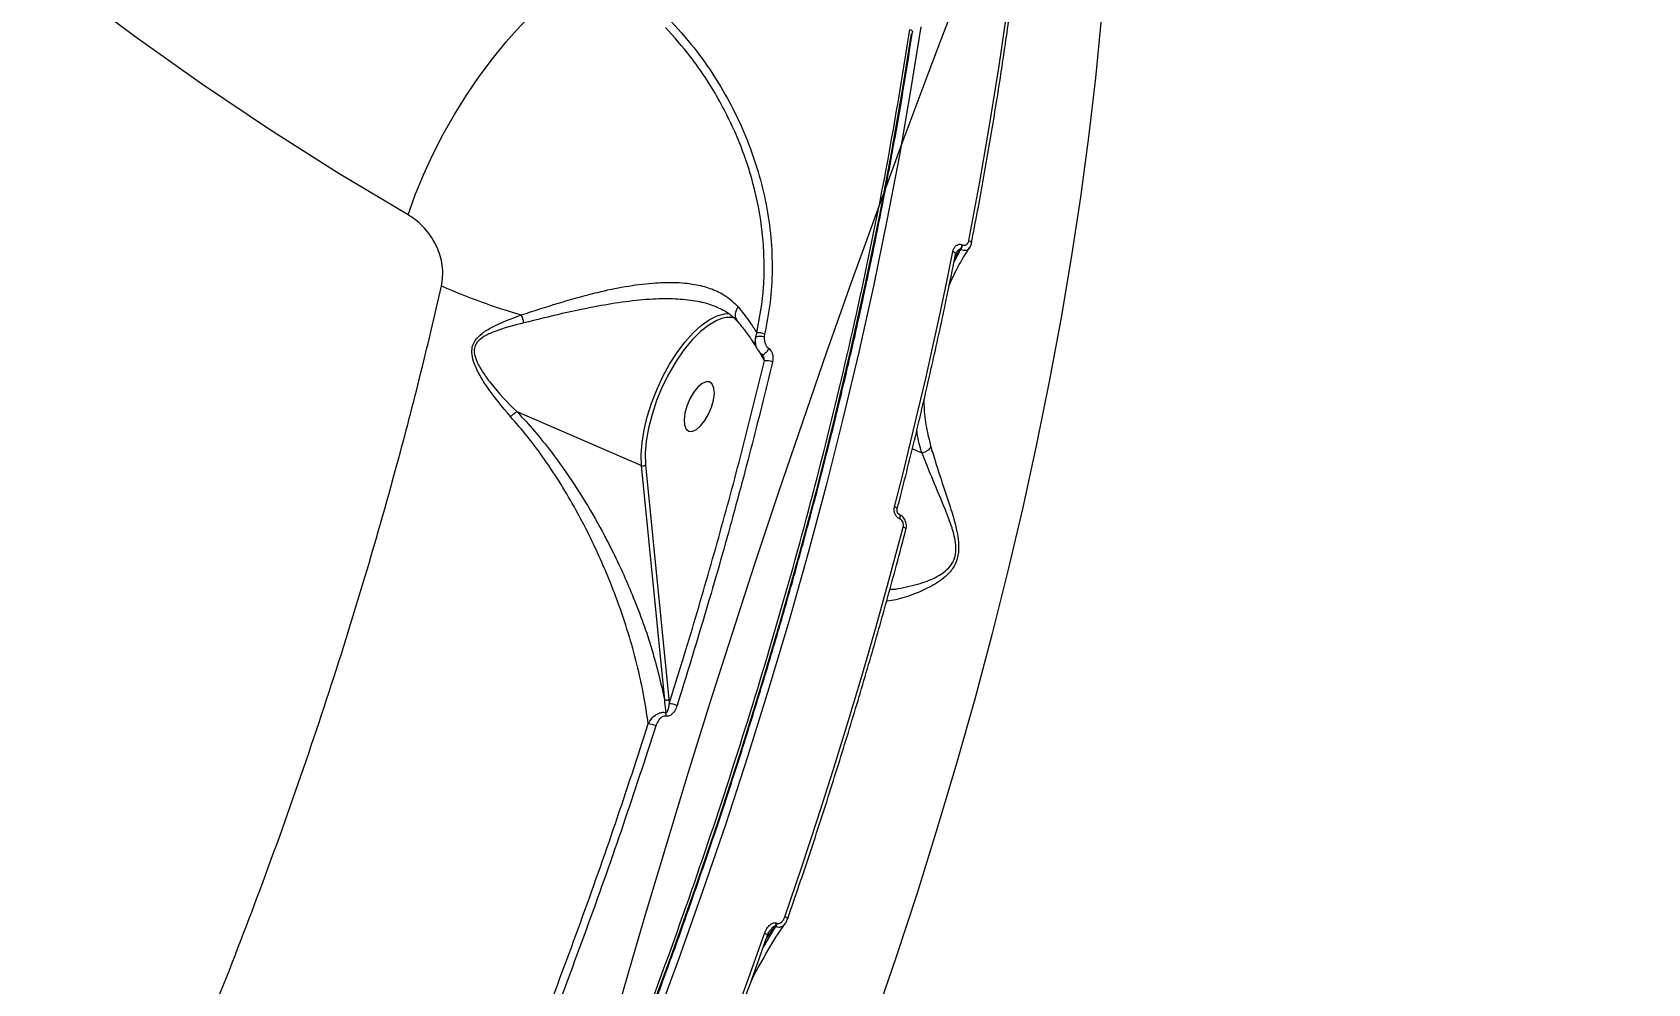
# Model space of a CAD drawing. Header units: millimetres. Extents: x -6104 to 7803, y -6013 to 4803.
# Drawn here: x 959.1 to 1229.8, y -1848 to -1688.5 of the extents above; entities that cross this region are included whole.
import ezdxf

# ---------------------------------------------------------------- set-up
doc = ezdxf.new("R2010")
doc.units = ezdxf.units.MM
for name, color, linetype in [('DIKOM_ОБЪЕКТ', 7, 'Continuous'), ('DIKOM_РАЗМЕР_ЗОНА', 7, 'Continuous'), ('DIKOM_РАЗМЕР_ОБЪЕКТА', 7, 'Continuous')]:
    doc.layers.add(name, color=color, linetype=linetype)
doc.styles.add('style1', font='arial.ttf', dxfattribs={"width": 0.8})
doc.dimstyles.new('1-50', dxfattribs={"dimtxt": 300, "dimasz": 200, "dimexe": 100, "dimexo": 0, "dimgap": 100, "dimtad": 1, "dimtxsty": 'style1', "dimcen": 200, "dimclrd": 7, "dimclre": 7, "dimclrt": 7, "dimadec": 1, "dimazin": 2, "dimtfac": 1, "dimtmove": 0, "dimatfit": 2, "dimfxl": 0, "dimlwd": 25, "dimlwe": 18, "dimarcsym": 0})

# ---------------------------------------------------------------- blocks, each defined once
blk = doc.blocks.new('*D10')
at = {"layer": 'Defpoints', "color": 0, "transparency": 16777216}
for p in [(-4094.65, -224.49), (3111.63, -1726.03), (3111.63, -4948.58)]:
    blk.add_point(p, dxfattribs=at)
at = {"layer": 'DIKOM_РАЗМЕР_ОБЪЕКТА', "color": 7, "lineweight": 18, "transparency": 16777216}
for p, q in [((-4094.65, -224.49), (-4094.65, -5048.58)), ((3111.63, -1726.03), (3111.63, -5048.58))]:
    blk.add_line(p, q, dxfattribs=at)
at = {"layer": 'DIKOM_РАЗМЕР_ОБЪЕКТА', "color": 7, "lineweight": 25, "transparency": 16777216}
blk.add_line((-3894.65, -4948.58), (2911.63, -4948.58), dxfattribs=at)
at = {"layer": 'DIKOM_РАЗМЕР_ОБЪЕКТА', "color": 7, "transparency": 16777216}
for points in [[(-3894.65, -4915.24), (-3894.65, -4981.91), (-4094.65, -4948.58)], [(2911.63, -4915.24), (2911.63, -4981.91), (3111.63, -4948.58)]]:
    blk.add_solid(points, dxfattribs=at)
at = {"layer": 'DIKOM_РАЗМЕР_ОБЪЕКТА', "color": 7, "transparency": 16777216, "insert": (-134.24, -4695.4), "char_height": 300, "attachment_point": 5, "style": 'style1'}
blk.add_mtext('7200', dxfattribs=at)
blk = doc.blocks.new('*D12')
at = {"layer": 'Defpoints', "color": 0, "transparency": 16777216}
for p in [(-6103.62, -69.94), (4675.35, -1132.87), (4675.35, -5913.06)]:
    blk.add_point(p, dxfattribs=at)
at = {"layer": 'DIKOM_РАЗМЕР_ЗОНА', "color": 7, "lineweight": 18, "transparency": 16777216}
for p, q in [((-6103.62, -69.94), (-6103.62, -6013.06)), ((4675.35, -1132.87), (4675.35, -6013.06))]:
    blk.add_line(p, q, dxfattribs=at)
at = {"layer": 'DIKOM_РАЗМЕР_ЗОНА', "color": 7, "lineweight": 25, "transparency": 16777216}
blk.add_line((-5903.62, -5913.06), (4475.35, -5913.06), dxfattribs=at)
at = {"layer": 'DIKOM_РАЗМЕР_ЗОНА', "color": 7, "transparency": 16777216}
for points in [[(-5903.62, -5879.73), (-5903.62, -5946.4), (-6103.62, -5913.06)], [(4475.35, -5879.73), (4475.35, -5946.4), (4675.35, -5913.06)]]:
    blk.add_solid(points, dxfattribs=at)
at = {"layer": 'DIKOM_РАЗМЕР_ЗОНА', "color": 7, "transparency": 16777216, "insert": (271.51, -5659.89), "char_height": 300, "attachment_point": 5, "style": 'style1'}
blk.add_mtext('10800', dxfattribs=at)

msp = doc.modelspace()

# ---------------------------------------------------------------- linework, layer by layer
at = {"layer": 'DIKOM_ОБЪЕКТ', "color": 7, "linetype": 'Continuous', "lineweight": 15}
for p, q in [((1114.919, -1724.148), (1115.004, -1724.185)), ((1113.538, -1726.997), (1114.64, -1725.018)), ((1114.554, -1724.981), (1113.715, -1726.124)), ((1114.64, -1725.018), (1114.554, -1724.981)), ((1080.304, -1739.637), (1080.49, -1738.944)), ((1081.794, -1739.128), (1081.725, -1739.614)), ((1080.382, -1741.317), (1080.418, -1741.376)), ((1080.436, -1741.362), (1080.537, -1741.522)), ((1081.159, -1742.519), (1080.942, -1742.117)), ((1081.761, -1743.631), (1081.159, -1742.519)), ((1040.249, -1752.117), (1061.156, -1761.171)), ((1108.169, -1759.107), (1106.525, -1758.395)), ((1065.038, -1800.455), (1061.156, -1761.171)), ((1061.849, -1761.043), (1065.73, -1800.327)), ((1104.32, -1769.344), (1104.293, -1769.333)), ((1104.434, -1770.118), (1104.407, -1770.106)), ((1065.73, -1800.327), (1065.807, -1801.111)), ((1083.81, -1837.882), (1083.91, -1837.926)), ((1081.504, -1842.072), (1083.615, -1838.494)), ((1083.515, -1838.45), (1082.121, -1840.33)), ((1083.615, -1838.494), (1083.515, -1838.45))]:
    msp.add_line(p, q, dxfattribs=at)
at = {"layer": 'DIKOM_ОБЪЕКТ', "color": 7, "linetype": 'Continuous', "lineweight": 15, "flags": 128}
for points in [[(1022.055, -1719.167), (1010.336, -1712.146), (998.791, -1704.818), (987.428, -1697.185), (976.253, -1689.253), (965.271, -1681.025), (954.488, -1672.507), (943.911, -1663.703), (933.545, -1654.618), (923.396, -1645.257), (913.469, -1635.624), (903.771, -1625.726), (894.306, -1615.567), (885.079, -1605.154), (876.096, -1594.491)], [(1116.002, -1723.463), (1117.857, -1713.605), (1119.555, -1703.828), (1121.095, -1694.138), (1122.477, -1684.542), (1123.699, -1675.047), (1124.76, -1665.659), (1125.661, -1656.386), (1126.399, -1647.232)], [(1022.055, -1719.167), (1023.245, -1715.808), (1024.628, -1712.412), (1026.19, -1709.008), (1027.919, -1705.629), (1029.798, -1702.305), (1031.81, -1699.066), (1033.936, -1695.942), (1036.157, -1692.961), (1038.453, -1690.151), (1040.803, -1687.537), (1043.186, -1685.143), (1045.579, -1682.991), (1047.962, -1681.101), (1050.312, -1679.489), (1052.607, -1678.17)], [(1138.178, -1686.337), (1137.221, -1696.146), (1136.067, -1706.095), (1134.715, -1716.173), (1133.168, -1726.372), (1131.426, -1736.682), (1129.492, -1747.093), (1127.367, -1757.596), (1125.052, -1768.181), (1122.552, -1778.838), (1119.866, -1789.557), (1116.999, -1800.328), (1113.952, -1811.142), (1110.729, -1821.988), (1107.333, -1832.855), (1103.766, -1843.735), (1100.033, -1854.616)], [(1107.96, -1687.605), (1106.261, -1698.322), (1104.37, -1709.145), (1102.287, -1720.066), (1100.014, -1731.075), (1097.554, -1742.164), (1094.909, -1753.323), (1092.08, -1764.543), (1089.07, -1775.814), (1085.882, -1787.127), (1082.518, -1798.471), (1078.982, -1809.839), (1075.275, -1821.219), (1071.402, -1832.603), (1067.366, -1843.98), (1063.169, -1855.342)], [(1101.533, -1716.868), (1103.004, -1709.064), (1104.891, -1698.266), (1106.405, -1688.768)], [(1106.134, -1688.06), (1106.284, -1688.136), (1106.408, -1688.221), (1106.5, -1688.313), (1106.557, -1688.408), (1106.576, -1688.501), (1106.572, -1688.543)], [(1019.813, -1950.439), (1023.108, -1943.888), (1028.435, -1933.019), (1033.633, -1922.06), (1038.7, -1911.019), (1043.629, -1899.905), (1048.418, -1888.728), (1053.063, -1877.498), (1057.558, -1866.223), (1061.901, -1854.913), (1066.088, -1843.578), (1070.115, -1832.228), (1073.979, -1820.871), (1077.676, -1809.518), (1081.204, -1798.178), (1084.56, -1786.86), (1087.741, -1775.574), (1090.743, -1764.33), (1093.565, -1753.137), (1096.204, -1742.005), (1098.659, -1730.942), (1100.926, -1719.959), (1101.533, -1716.868)], [(1116.447, -1723.911), (1116.448, -1723.855), (1116.42, -1723.775), (1116.359, -1723.693), (1116.267, -1723.612), (1116.146, -1723.534), (1116.002, -1723.463)], [(1103.554, -1768.083), (1104.928, -1762.68), (1106.26, -1757.29), (1107.549, -1751.914), (1108.796, -1746.554), (1109.999, -1741.21), (1111.16, -1735.883), (1112.277, -1730.574), (1113.35, -1725.285)], [(1113.795, -1725.73), (1113.798, -1725.693), (1113.777, -1725.611), (1113.718, -1725.526), (1113.625, -1725.441), (1113.501, -1725.36), (1113.35, -1725.285)], [(1061.156, -1761.171), (1061.096, -1759.347), (1061.238, -1757.345), (1061.579, -1755.207), (1062.111, -1752.98), (1062.824, -1750.714), (1063.701, -1748.455), (1064.723, -1746.255), (1065.869, -1744.159), (1067.113, -1742.215), (1068.429, -1740.464), (1069.787, -1738.943), (1071.16, -1737.687), (1072.516, -1736.722), (1073.826, -1736.069), (1075.062, -1735.742), (1075.866, -1735.711)], [(1074.469, -1736.585), (1073.787, -1736.848), (1072.429, -1737.616), (1071.032, -1738.714), (1069.63, -1740.116), (1068.257, -1741.788), (1066.945, -1743.69), (1065.727, -1745.775), (1064.633, -1747.994), (1063.688, -1750.292), (1062.915, -1752.614), (1062.333, -1754.905), (1061.956, -1757.108), (1061.794, -1759.171), (1061.849, -1761.043)], [(1081.431, -1742.579), (1081.408, -1742.569), (1081.394, -1742.56)], [(1082.476, -1741.546), (1082.355, -1741.79), (1082.201, -1742.029), (1082.027, -1742.244), (1081.847, -1742.417), (1081.674, -1742.534), (1081.524, -1742.586), (1081.431, -1742.579)], [(1072.571, -1747.147), (1071.981, -1747.12), (1071.297, -1747.43), (1070.575, -1748.054), (1069.872, -1748.94), (1069.247, -1750.016), (1068.749, -1751.196), (1068.419, -1752.384), (1068.284, -1753.483), (1068.354, -1754.405), (1068.624, -1755.074), (1069.073, -1755.437), (1069.663, -1755.465), (1070.347, -1755.154), (1071.069, -1754.531), (1071.772, -1753.645), (1072.397, -1752.568), (1072.895, -1751.388), (1073.225, -1750.201), (1073.361, -1749.102), (1073.29, -1748.18), (1073.02, -1747.51), (1072.571, -1747.147)], [(1104.01, -1768.481), (1104.013, -1768.446), (1103.988, -1768.379), (1103.926, -1768.307), (1103.831, -1768.232), (1103.705, -1768.156), (1103.554, -1768.083)], [(1104.29, -1769.331), (1104.3, -1769.336), (1104.382, -1769.408), (1104.437, -1769.529), (1104.46, -1769.692), (1104.45, -1769.889), (1104.407, -1770.106)], [(1104.321, -1769.344), (1104.327, -1769.347), (1104.41, -1769.419), (1104.464, -1769.541), (1104.487, -1769.704), (1104.477, -1769.9), (1104.434, -1770.118)], [(1085.183, -1836.824), (1087.971, -1828.63), (1090.674, -1820.438), (1093.289, -1812.25), (1095.816, -1804.07), (1098.253, -1795.902), (1100.599, -1787.749), (1102.854, -1779.615), (1105.016, -1771.504)], [(1105.473, -1771.899), (1105.473, -1771.85), (1105.441, -1771.785), (1105.377, -1771.716), (1105.283, -1771.645), (1105.161, -1771.573), (1105.016, -1771.504)], [(1058.453, -1899.58), (1061.599, -1892.149), (1064.681, -1884.696), (1067.698, -1877.222), (1070.649, -1869.731), (1073.533, -1862.225), (1076.348, -1854.707), (1079.094, -1847.181), (1081.769, -1839.648)]]:
    msp.add_lwpolyline(points, dxfattribs=at)
at = {"layer": 'DIKOM_ОБЪЕКТ', "color": 7, "linetype": 'Continuous', "lineweight": 15}
for centre, radius, start, end in [((2974.096, -2400.773), 1993.829, 153.93339, 176.745303), ((1112.794, -1723.714), 2.169, 324.24843, 348.4386), ((1112.878, -1723.75), 2.17, 324.24998, 348.42328), ((1068.975, -1637.966), 101.856, 246.06602, 254.0826), ((1033.447, -1738.901), 8.159, 11.6828, 21.45299), ((1075.812, -1740.345), 3.992, 74.29177, 109.64742), ((1082.04, -1740.399), 1.895, 156.30602, 208.97583), ((1081.06, -1742.424), 2.888, 76.68312, 105.17225), ((1080.831, -1741.249), 2.33, 65.57704, 98.40484), ((1082.157, -1745.826), 2.23, 64.60928, 100.23518), ((1061.405, -1760.58), 0.642, 247.17941, 313.77883), ((1065.286, -1799.864), 0.642, 247.2011, 313.77621), ((1063.739, -1802.88), 1.564, 348.33836, 10.50258), ((1065.679, -1804.523), 3.414, 65.07253, 87.85248), ((1061.989, -1808.294), 3.802, 65.59287, 85.38918), ((1081.766, -1837.18), 2.162, 324.01065, 341.04654), ((1081.863, -1837.222), 2.165, 324.02494, 341.03225), ((1084.988, -1837.651), 0.85, 37.25211, 76.753), ((1081.582, -1840.475), 0.848, 37.73827, 77.24807)]:
    msp.add_arc(centre, radius, start, end, dxfattribs=at)
for points, knots in [([(1116.447, -1723.911), (1116.797, -1722.099), (1117.811, -1716.841), (1119.359, -1708.203), (1121.034, -1698.033), (1122.534, -1687.964), (1123.86, -1678.003), (1125.011, -1668.156), (1125.968, -1658.602), (1126.536, -1651.826), (1126.796, -1648.281), (1126.835, -1647.742)], [0, 0, 0, 0, 0.0688426, 0.1996567, 0.3304778, 0.4613024, 0.5921318, 0.7229656, 0.8538041, 0.9777655, 1, 1, 1, 1]), ([(741.67, -2216.729), (744.458, -2216.742), (750.977, -2216.774), (761.711, -2215.347), (773.75, -2212.673), (786.017, -2208.737), (798.447, -2203.635), (810.995, -2197.417), (823.864, -2189.988), (837.023, -2181.319), (850.432, -2171.412), (863.796, -2160.484), (877.07, -2148.598), (890.212, -2135.833), (903.436, -2121.983), (916.699, -2107.049), (929.955, -2091.057), (942.76, -2074.557), (955.083, -2057.655), (966.91, -2040.462), (978.58, -2022.495), (990.05, -2003.781), (1001.278, -1984.366), (1012.166, -1964.403), (1022.673, -1943.944), (1032.764, -1923.051), (1042.468, -1901.651), (1051.733, -1879.798), (1060.515, -1857.559), (1068.62, -1835.423), (1076.037, -1813.464), (1082.77, -1791.75), (1088.927, -1769.928), (1094.465, -1748.067), (1099.334, -1726.256), (1103.236, -1706.219), (1105.245, -1693.628), (1106.134, -1688.06)], [0, 0, 0, 0, 0.0220395, 0.0515326, 0.0810498, 0.1105428, 0.1392035, 0.1678862, 0.1965469, 0.22604, 0.2555572, 0.2850503, 0.3137109, 0.3423937, 0.3710543, 0.4005474, 0.4300646, 0.4595576, 0.4871864, 0.5148348, 0.5424636, 0.5708352, 0.5992284, 0.6276001, 0.6562609, 0.6849436, 0.7136043, 0.7430975, 0.7726148, 0.802108, 0.8307686, 0.8594515, 0.8881122, 0.9176054, 0.9471225, 0.9766158, 1, 1, 1, 1]), ([(741.938, -2216.905), (743.132, -2216.923), (746.112, -2216.969), (750.989, -2216.704), (756.551, -2216.153), (762.211, -2215.294), (767.965, -2214.142), (773.818, -2212.692), (779.77, -2210.943), (785.818, -2208.896), (791.94, -2206.56), (798.113, -2203.941), (804.318, -2201.047), (810.551, -2197.88), (816.817, -2194.44), (823.115, -2190.728), (829.449, -2186.741), (835.82, -2182.479), (842.231, -2177.942), (848.681, -2173.127), (855.175, -2168.033), (861.711, -2162.658), (868.275, -2157.018), (874.836, -2151.135), (881.373, -2145.029), (887.877, -2138.708), (894.351, -2132.172), (900.798, -2125.416), (907.221, -2118.44), (913.621, -2111.242), (919.999, -2103.819), (926.359, -2096.171), (932.701, -2088.293), (939.028, -2080.184), (945.328, -2071.857), (951.572, -2063.349), (957.739, -2054.69), (963.819, -2045.894), (969.817, -2036.953), (975.736, -2027.866), (981.575, -2018.634), (987.335, -2009.257), (993.014, -1999.734), (998.613, -1990.067), (1004.133, -1980.254), (1009.572, -1970.296), (1014.925, -1960.202), (1020.178, -1949.999), (1025.315, -1939.721), (1030.323, -1929.386), (1035.203, -1919), (1039.953, -1908.562), (1044.576, -1898.072), (1049.071, -1887.529), (1053.437, -1876.934), (1057.676, -1866.287), (1061.785, -1855.589), (1065.766, -1844.839), (1069.616, -1834.041), (1073.328, -1823.222), (1076.887, -1812.415), (1080.285, -1801.647), (1083.52, -1790.928), (1086.592, -1780.257), (1089.502, -1769.631), (1092.25, -1759.053), (1094.836, -1748.521), (1097.26, -1738.036), (1099.521, -1727.599), (1101.621, -1717.208), (1103.552, -1706.87), (1105.212, -1697.301), (1106.148, -1691.226), (1106.562, -1688.542)], [0, 0, 0, 0, 0.0094077, 0.0234758, 0.0375496, 0.0516398, 0.0657619, 0.0799311, 0.0941627, 0.1084718, 0.1228261, 0.137127, 0.1513571, 0.1655334, 0.1796719, 0.193788, 0.2078977, 0.2220155, 0.2361533, 0.2503268, 0.2645521, 0.278845, 0.2932012, 0.3075358, 0.321785, 0.3359736, 0.3501177, 0.3642335, 0.378337, 0.3924445, 0.4065669, 0.4207201, 0.43492, 0.4491829, 0.4635203, 0.4778591, 0.4920989, 0.5062929, 0.5204523, 0.5345889, 0.5487143, 0.5628397, 0.5769743, 0.5911282, 0.6053129, 0.6195397, 0.6338199, 0.6481185, 0.6623743, 0.6765813, 0.6907508, 0.7048945, 0.7190235, 0.7331493, 0.7472822, 0.7614309, 0.7756067, 0.7898213, 0.8040856, 0.8183883, 0.8326644, 0.8468852, 0.8610656, 0.8752172, 0.889351, 0.9034787, 0.9176113, 0.9317563, 0.9459252, 0.9601293, 0.9743798, 0.9886796, 1, 1, 1, 1]), ([(1080.49, -1738.944), (1080.955, -1736.398), (1081.658, -1732.541), (1081.759, -1727.177), (1081.475, -1721.78), (1080.56, -1716.359), (1079.063, -1711.046), (1077.178, -1705.817), (1074.745, -1700.772), (1071.832, -1696.036), (1068.952, -1691.95), (1066.599, -1689.314), (1065.165, -1687.708)], [0, 0, 0, 0, 0.1446503, 0.2191379, 0.2936257, 0.4383805, 0.5128978, 0.5874137, 0.733125, 0.8081315, 0.8831399, 1, 1, 1, 1]), ([(1066.196, -1686.789), (1067.657, -1688.429), (1070.348, -1691.451), (1073.751, -1696.415), (1076.57, -1701.358), (1078.931, -1706.544), (1080.785, -1711.906), (1082.12, -1717.377), (1082.919, -1722.905), (1083.131, -1728.42), (1082.821, -1733.873), (1082.136, -1737.378), (1081.794, -1739.128)], [0, 0, 0, 0, 0.1166806, 0.2150855, 0.3137977, 0.4122002, 0.5100599, 0.6082271, 0.7060843, 0.8039527, 0.9021327, 1, 1, 1, 1]), ([(1027.654, -1731.064), (1027.776, -1730.053), (1028.026, -1727.999), (1027.108, -1724.763), (1025.389, -1721.883), (1023.536, -1720.091), (1022.353, -1719.353), (1022.055, -1719.167)], [0, 0, 0, 0, 0.2187114, 0.4447829, 0.6794117, 0.9191996, 1, 1, 1, 1]), ([(1113.35, -1725.285), (1113.356, -1725.254), (1113.405, -1725.029), (1113.551, -1724.667), (1113.849, -1724.305), (1114.187, -1724.105), (1114.551, -1724.034), (1114.796, -1724.11), (1114.919, -1724.148)], [0, 0, 0, 0, 0.0392332, 0.2872418, 0.4952071, 0.671012, 0.8352877, 1, 1, 1, 1]), ([(1115.004, -1724.185), (1115.084, -1724.21), (1115.243, -1724.26), (1115.478, -1724.215), (1115.691, -1724.086), (1115.877, -1723.857), (1115.968, -1723.628), (1115.998, -1723.485), (1116.002, -1723.463)], [0, 0, 0, 0, 0.1672818, 0.33444, 0.509084, 0.7130411, 0.9577335, 1, 1, 1, 1]), ([(1116.132, -1724.677), (1116.154, -1724.65), (1116.317, -1724.451), (1116.427, -1724.176), (1116.438, -1723.928), (1116.438, -1723.909)], [0, 0, 0, 0, 0.1238332, 0.9329781, 1, 1, 1, 1]), ([(1104.01, -1768.481), (1104.486, -1766.619), (1105.867, -1761.219), (1108.028, -1752.318), (1110.435, -1741.806), (1112.34, -1732.948), (1113.416, -1727.609), (1113.795, -1725.73)], [0, 0, 0, 0, 0.1293242, 0.3750563, 0.6207971, 0.8665444, 1, 1, 1, 1]), ([(1112.752, -1730.865), (1113.077, -1730.164), (1113.935, -1728.31), (1115.086, -1726.246), (1115.983, -1724.918), (1116.142, -1724.683)], [0, 0, 0, 0, 0.3339971, 0.8822834, 1, 1, 1, 1]), ([(1113.807, -1725.739), (1113.818, -1725.674), (1113.842, -1725.52), (1113.899, -1725.442), (1113.932, -1725.397)], [0, 0, 0, 0, 0.4195464, 1, 1, 1, 1]), ([(1114.554, -1724.981), (1114.532, -1724.974), (1114.487, -1724.961), (1114.381, -1724.978), (1114.236, -1725.058), (1114.073, -1725.206), (1113.979, -1725.334), (1113.933, -1725.397)], [0, 0, 0, 0, 0.0945305, 0.1877299, 0.4167366, 0.7140248, 1, 1, 1, 1]), ([(1116.136, -1724.679), (1116.06, -1724.779), (1115.908, -1724.981), (1115.544, -1725.13), (1115.114, -1725.165), (1114.799, -1725.067), (1114.64, -1725.018)], [0, 0, 0, 0, 0.2488871, 0.4983676, 0.7465113, 1, 1, 1, 1]), ([(709.36, -2160.417), (712.684, -2160.334), (719.337, -2160.167), (729.751, -2158.528), (740.547, -2155.854), (751.739, -2152.007), (763.287, -2146.999), (774.94, -2140.932), (786.653, -2133.855), (798.384, -2125.834), (810.324, -2116.739), (822.439, -2106.554), (834.689, -2095.29), (846.809, -2083.192), (858.759, -2070.32), (870.506, -2056.75), (882.236, -2042.264), (893.907, -2026.875), (905.477, -2010.614), (916.696, -1993.83), (927.535, -1976.591), (937.97, -1958.973), (948.165, -1940.701), (958.073, -1921.811), (967.651, -1902.353), (976.697, -1882.739), (985.191, -1863.038), (993.125, -1843.318), (1000.62, -1823.278), (1007.63, -1802.973), (1014.122, -1782.468), (1019.531, -1763.633), (1024.04, -1746.485), (1026.448, -1736.207), (1027.654, -1731.064)], [0, 0, 0, 0, 0.0311784, 0.0623809, 0.0935594, 0.1256442, 0.1577552, 0.18984, 0.2210202, 0.2522245, 0.2834047, 0.3154898, 0.347601, 0.3796861, 0.4108891, 0.4421159, 0.4733189, 0.5054257, 0.5375585, 0.5696654, 0.6009196, 0.6321979, 0.6634522, 0.6956101, 0.727794, 0.7599519, 0.7912842, 0.8226405, 0.8539729, 0.8862089, 0.9184711, 0.9507073, 0.9753304, 1, 1, 1, 1]), ([(1041.041, -1735.916), (1043.08, -1735.249), (1046.173, -1734.237), (1050.491, -1732.982), (1054.227, -1732.007), (1058.445, -1731.108), (1062.754, -1730.53), (1066.672, -1730.405), (1069.905, -1730.7), (1072.695, -1731.412), (1075.286, -1732.553), (1076.603, -1733.845), (1077.349, -1734.577)], [0, 0, 0, 0, 0.1589016, 0.2409083, 0.3228927, 0.4352746, 0.550562, 0.6428551, 0.7376536, 0.8155002, 0.8955085, 1, 1, 1, 1]), ([(1074.082, -1734.783), (1073.789, -1734.642), (1072.739, -1734.134), (1070.445, -1733.607), (1067.237, -1733.214), (1063.359, -1733.213), (1059.029, -1733.594), (1053.74, -1734.429), (1047.769, -1735.701), (1043.567, -1736.728), (1041.437, -1737.248)], [0, 0, 0, 0, 0.0353395, 0.1265348, 0.2338095, 0.3439794, 0.4769911, 0.6132943, 0.8039103, 1, 1, 1, 1]), ([(1074.113, -1734.77), (1074.397, -1734.89), (1075.17, -1735.214), (1076.196, -1735.924), (1076.823, -1736.586), (1077.139, -1736.92)], [0, 0, 0, 0, 0.22367089, 0.60859127, 1, 1, 1, 1]), ([(1077.349, -1734.577), (1077.324, -1734.612), (1077.187, -1734.809), (1076.957, -1735.253), (1076.812, -1735.897), (1076.876, -1736.501), (1077.092, -1736.771), (1077.183, -1736.885)], [0, 0, 0, 0, 0.04379052, 0.24527284, 0.52139621, 0.79746408, 1, 1, 1, 1]), ([(1077.349, -1734.577), (1078.066, -1735.485), (1079.255, -1736.992), (1080.139, -1738.389), (1080.49, -1738.944)], [0, 0, 0, 0, 0.6025884, 1, 1, 1, 1]), ([(1039.205, -1752.97), (1037.792, -1751.303), (1035.881, -1749.049), (1033.921, -1745.864), (1033.029, -1743.986), (1032.661, -1742.343), (1032.79, -1741.104), (1033.351, -1739.974), (1034.487, -1738.909), (1037.015, -1737.406), (1039.352, -1736.541), (1041.041, -1735.916)], [0, 0, 0, 0, 0.2657874, 0.3593763, 0.4543091, 0.5177528, 0.5632856, 0.6085753, 0.6803154, 0.7688743, 1, 1, 1, 1]), ([(1041.437, -1737.248), (1039.738, -1737.685), (1037.405, -1738.283), (1034.846, -1739.434), (1033.704, -1740.283), (1033.151, -1741.26), (1033.074, -1742.372), (1033.541, -1743.852), (1034.534, -1745.55), (1036.7, -1748.477), (1038.68, -1750.626), (1040.237, -1752.113), (1040.239, -1752.115)], [0, 0, 0, 0, 0.2369975, 0.3252971, 0.3938437, 0.4351624, 0.4764849, 0.5364925, 0.6300027, 0.7257606, 0.999685, 1, 1, 1, 1]), ([(1077.136, -1736.888), (1077.565, -1737.41), (1078.522, -1738.578), (1079.599, -1740.069), (1080.153, -1740.98), (1080.366, -1741.33)], [0, 0, 0, 0, 0.3327483, 0.7436811, 1, 1, 1, 1]), ([(1080.68, -1741.765), (1080.637, -1741.706), (1080.423, -1741.411), (1080.233, -1740.665), (1080.28, -1739.997), (1080.304, -1739.637)], [0, 0, 0, 0, 0.1036031, 0.5174996, 1, 1, 1, 1]), ([(1081.725, -1739.614), (1081.728, -1739.864), (1081.732, -1740.318), (1081.935, -1740.919), (1082.194, -1741.326), (1082.395, -1741.483), (1082.476, -1741.546)], [0, 0, 0, 0, 0.3467047, 0.6312451, 0.8513208, 1, 1, 1, 1]), ([(1080.663, -1741.781), (1080.811, -1742.009), (1081.013, -1742.32), (1081.327, -1742.489), (1081.411, -1742.534)], [0, 0, 0, 0, 0.732703, 1, 1, 1, 1]), ([(1081.397, -1742.561), (1081.395, -1742.561), (1081.391, -1742.56), (1081.403, -1742.566), (1081.434, -1742.593), (1081.475, -1742.642), (1081.501, -1742.686), (1081.515, -1742.711)], [0, 0, 0, 0, 0.1257308, 0.3597845, 0.546348, 0.7505807, 1, 1, 1, 1]), ([(1081.761, -1743.631), (1081.745, -1743.502), (1081.717, -1743.263), (1081.635, -1742.951), (1081.542, -1742.772), (1081.512, -1742.712)], [0, 0, 0, 0, 0.4434991, 0.815458, 1, 1, 1, 1]), ([(1082.476, -1741.546), (1082.513, -1741.573), (1082.657, -1741.676), (1082.889, -1741.953), (1083.115, -1742.454), (1083.225, -1743.113), (1083.151, -1743.571), (1083.113, -1743.811)], [0, 0, 0, 0, 0.0579476, 0.2245011, 0.430056, 0.7004875, 1, 1, 1, 1]), ([(1065.807, -1801.111), (1067.296, -1796.302), (1070.273, -1786.685), (1074.387, -1772.286), (1078.261, -1757.916), (1080.594, -1748.393), (1081.761, -1743.631)], [0, 0, 0, 0, 0.2493154, 0.4986287, 0.7493137, 1, 1, 1, 1]), ([(1083.113, -1743.811), (1082.966, -1744.422), (1082.231, -1747.478), (1080.262, -1755.447), (1077.034, -1767.768), (1072.514, -1783.914), (1069.049, -1795.159), (1067.118, -1801.427)], [0, 0, 0, 0, 0.0321582, 0.1607927, 0.418284, 0.6757749, 1, 1, 1, 1]), ([(1108.494, -1750.177), (1108.494, -1750.532), (1108.492, -1752.092), (1108.83, -1754.738), (1109.384, -1756.966), (1109.652, -1758.043)], [0, 0, 0, 0, 0.131899, 0.5804137, 1, 1, 1, 1]), ([(1039.205, -1752.97), (1039.236, -1752.941), (1039.434, -1752.764), (1039.823, -1752.429), (1040.092, -1752.226), (1040.239, -1752.115)], [0, 0, 0, 0, 0.0794619, 0.4972095, 1, 1, 1, 1]), ([(1062.295, -1804.504), (1062.053, -1802.86), (1061.569, -1799.571), (1060.426, -1794.467), (1058.978, -1789.256), (1056.952, -1783.237), (1054.641, -1777.547), (1052.115, -1772.24), (1049.882, -1768.033), (1047.385, -1763.813), (1044.748, -1759.868), (1042.04, -1756.227), (1040.153, -1754.059), (1039.205, -1752.97)], [0, 0, 0, 0, 0.1007612, 0.2015261, 0.3037926, 0.4060546, 0.5490233, 0.6279418, 0.7068474, 0.7872944, 0.8677078, 0.9335556, 1, 1, 1, 1]), ([(1040.239, -1752.115), (1040.239, -1752.115), (1040.241, -1752.114), (1040.244, -1752.115), (1040.247, -1752.116), (1040.249, -1752.117)], [0, 0, 0, 0, 0.240625, 0.5662694, 1, 1, 1, 1]), ([(1040.249, -1752.117), (1041.261, -1753.211), (1043.285, -1755.4), (1046.559, -1759.512), (1050.017, -1764.409), (1053.455, -1770.07), (1056.794, -1776.382), (1060.078, -1783.732), (1063.077, -1792.045), (1064.384, -1797.652), (1065.038, -1800.455)], [0, 0, 0, 0, 0.0717655, 0.1435708, 0.2576767, 0.372185, 0.4865162, 0.6397323, 0.8198584, 1, 1, 1, 1]), ([(1108.172, -1759.108), (1107.843, -1758.016), (1107.456, -1756.73), (1107.326, -1755.387), (1107.306, -1755.184)], [0, 0, 0, 0, 0.8483387, 1, 1, 1, 1]), ([(1109.652, -1758.043), (1110.132, -1759.614), (1111.104, -1762.796), (1112.665, -1767.314), (1113.715, -1770.815), (1114.196, -1773.118), (1114.366, -1774.894), (1114.183, -1776.627), (1113.519, -1778.245), (1112.421, -1779.549), (1111.1, -1780.601), (1109.262, -1781.7), (1106.674, -1782.863), (1104.242, -1783.589), (1102.727, -1783.905), (1102.28, -1783.916), (1102.22, -1783.918)], [0, 0, 0, 0, 0.1333191, 0.2698829, 0.3489223, 0.388948, 0.4301394, 0.4686823, 0.5073089, 0.5591603, 0.6106308, 0.6622169, 0.7690808, 0.913741, 0.98843, 1, 1, 1, 1]), ([(1102.771, -1781.921), (1102.851, -1781.923), (1103.847, -1781.952), (1105.814, -1781.483), (1108.301, -1780.832), (1110.196, -1780.11), (1111.876, -1779.099), (1113.14, -1777.868), (1113.79, -1776.427), (1113.907, -1774.889), (1113.684, -1773.352), (1113.393, -1772.286), (1112.893, -1770.673), (1111.804, -1767.841), (1109.982, -1763.594), (1108.773, -1760.603), (1108.169, -1759.107)], [0, 0, 0, 0, 0.0141259, 0.1762012, 0.2521664, 0.3281724, 0.4035283, 0.4569089, 0.4953887, 0.5337763, 0.5726691, 0.6118173, 0.6182187, 0.7033494, 0.8516398, 1, 1, 1, 1]), ([(1108.169, -1759.107), (1108.169, -1759.108), (1108.17, -1759.108), (1108.171, -1759.108), (1108.172, -1759.108), (1108.172, -1759.108)], [0, 0, 0, 0, 0.41997977, 0.76109637, 1, 1, 1, 1]), ([(1109.652, -1758.043), (1109.624, -1758.09), (1109.535, -1758.245), (1109.276, -1758.533), (1108.807, -1758.875), (1108.384, -1759.03), (1108.172, -1759.108)], [0, 0, 0, 0, 0.1074716, 0.3494755, 0.6747698, 1, 1, 1, 1]), ([(1104.407, -1770.106), (1104.346, -1770.076), (1104.145, -1769.976), (1103.84, -1769.685), (1103.581, -1769.202), (1103.463, -1768.632), (1103.524, -1768.266), (1103.554, -1768.083)], [0, 0, 0, 0, 0.0931522, 0.3038939, 0.530246, 0.7651954, 1, 1, 1, 1]), ([(1104.29, -1769.329), (1104.278, -1769.324), (1104.252, -1769.314), (1104.177, -1769.25), (1104.099, -1769.146), (1104.028, -1768.997), (1103.985, -1768.812), (1103.978, -1768.624), (1104.004, -1768.526), (1104.016, -1768.484)], [0, 0, 0, 0, 0.10894933, 0.23776963, 0.36211626, 0.50165881, 0.66883374, 0.85829106, 1, 1, 1, 1]), ([(1105.459, -1771.893), (1105.478, -1771.835), (1105.578, -1771.534), (1105.548, -1770.91), (1105.282, -1770.167), (1104.834, -1769.61), (1104.465, -1769.437), (1104.312, -1769.365)], [0, 0, 0, 0, 0.0605758, 0.3167782, 0.5932171, 0.8308181, 1, 1, 1, 1]), ([(1105.016, -1771.504), (1105.037, -1771.379), (1105.079, -1771.13), (1104.999, -1770.741), (1104.822, -1770.408), (1104.613, -1770.206), (1104.475, -1770.138), (1104.434, -1770.118)], [0, 0, 0, 0, 0.2336974, 0.467348, 0.6955544, 0.9087216, 1, 1, 1, 1]), ([(1085.665, -1837.137), (1086.312, -1835.25), (1088.191, -1829.778), (1091.189, -1820.721), (1094.604, -1809.973), (1097.865, -1799.241), (1100.969, -1788.533), (1103.491, -1779.42), (1104.949, -1773.886), (1105.473, -1771.899)], [0, 0, 0, 0, 0.08646503, 0.25075174, 0.41504396, 0.57933667, 0.7436327, 0.90792946, 1, 1, 1, 1]), ([(1062.295, -1804.504), (1062.383, -1804.336), (1062.67, -1803.787), (1063.296, -1803.095), (1064.076, -1802.655), (1064.724, -1802.503), (1065.089, -1802.564), (1065.276, -1802.595)], [0, 0, 0, 0, 0.1441012, 0.4679371, 0.6900639, 0.8402833, 1, 1, 1, 1]), ([(1065.276, -1802.595), (1065.26, -1802.442), (1065.183, -1801.728), (1065.102, -1801.015), (1065.038, -1800.455)], [0, 0, 0, 0, 0.2148537, 1, 1, 1, 1]), ([(1067.118, -1801.427), (1067.066, -1801.574), (1066.901, -1802.04), (1066.528, -1802.643), (1066.036, -1803.065), (1065.625, -1803.237), (1065.389, -1803.21), (1065.27, -1803.196)], [0, 0, 0, 0, 0.1605427, 0.5081395, 0.7318444, 0.865349, 1, 1, 1, 1]), ([(1065.276, -1802.595), (1065.297, -1802.593), (1065.34, -1802.589), (1065.417, -1802.529), (1065.528, -1802.37), (1065.666, -1801.999), (1065.759, -1801.554), (1065.795, -1801.219), (1065.807, -1801.111)], [0, 0, 0, 0, 0.0381987, 0.0818317, 0.1920477, 0.4179982, 0.8124186, 1, 1, 1, 1]), ([(1038.259, -1870.765), (1040.446, -1865.291), (1044.82, -1854.342), (1050.978, -1837.79), (1056.858, -1821.167), (1060.482, -1810.059), (1062.295, -1804.504)], [0, 0, 0, 0, 0.2490997, 0.4982003, 0.7490993, 1, 1, 1, 1]), ([(1063.56, -1804.832), (1061.757, -1810.358), (1058.152, -1821.411), (1052.277, -1838.03), (1046.095, -1854.659), (1041.68, -1865.711), (1039.473, -1871.237)], [0, 0, 0, 0, 0.2490995, 0.4981999, 0.7491005, 1, 1, 1, 1]), ([(1065.27, -1803.196), (1065.157, -1803.183), (1064.932, -1803.157), (1064.548, -1803.318), (1064.097, -1803.713), (1063.76, -1804.27), (1063.608, -1804.697), (1063.56, -1804.832)], [0, 0, 0, 0, 0.1388735, 0.2767739, 0.4965861, 0.8418308, 1, 1, 1, 1]), ([(1079.447, -1847.806), (1079.47, -1847.759), (1080.23, -1846.154), (1081.998, -1843.08), (1083.908, -1839.835), (1085.08, -1838.165), (1085.235, -1837.944)], [0, 0, 0, 0, 0.01391439, 0.47544947, 0.93052448, 1, 1, 1, 1]), ([(1081.769, -1839.648), (1081.891, -1839.356), (1082.127, -1838.794), (1082.629, -1838.19), (1083.104, -1837.887), (1083.49, -1837.792), (1083.703, -1837.852), (1083.81, -1837.882)], [0, 0, 0, 0, 0.3047382, 0.5876421, 0.7664793, 0.8828741, 1, 1, 1, 1]), ([(1085.244, -1837.951), (1085.119, -1838.112), (1084.892, -1838.405), (1084.437, -1838.583), (1084.013, -1838.617), (1083.75, -1838.536), (1083.615, -1838.494)], [0, 0, 0, 0, 0.3267947, 0.5932415, 0.7911418, 1, 1, 1, 1]), ([(1083.91, -1837.926), (1083.979, -1837.945), (1084.116, -1837.985), (1084.361, -1837.925), (1084.656, -1837.734), (1084.963, -1837.357), (1085.108, -1837.007), (1085.183, -1836.824)], [0, 0, 0, 0, 0.1205637, 0.2405924, 0.4168389, 0.6949864, 1, 1, 1, 1]), ([(1085.255, -1837.939), (1085.29, -1837.895), (1085.477, -1837.66), (1085.575, -1837.369), (1085.654, -1837.132)], [0, 0, 0, 0, 0.1883104, 1, 1, 1, 1]), ([(1058.967, -1899.809), (1059.759, -1897.95), (1062.055, -1892.561), (1065.758, -1883.603), (1070.027, -1872.928), (1074.159, -1862.22), (1078.081, -1851.677), (1080.745, -1844.251), (1082.095, -1840.406), (1082.253, -1839.956)], [0, 0, 0, 0, 0.0939968, 0.2725894, 0.451186, 0.6297846, 0.8083822, 0.9775832, 1, 1, 1, 1]), ([(1082.274, -1839.964), (1082.294, -1839.883), (1082.371, -1839.582), (1082.545, -1839.342), (1082.671, -1839.167)], [0, 0, 0, 0, 0.2683632, 1, 1, 1, 1]), ([(1083.515, -1838.45), (1083.499, -1838.446), (1083.465, -1838.437), (1083.39, -1838.452), (1083.227, -1838.536), (1082.94, -1838.794), (1082.763, -1839.078), (1082.65, -1839.258)], [0, 0, 0, 0, 0.0412835, 0.0921089, 0.1844673, 0.481209, 1, 1, 1, 1])]:
    msp.add_open_spline(points, degree=3, knots=knots, dxfattribs=at)

# ---------------------------------------------------------------- dimensions: what is measured, and where the dimension line sits
at = {"layer": 'DIKOM_РАЗМЕР_ЗОНА'}
dim = msp.add_linear_dim(base=(4675.352, -5913.064), p1=(-6103.623, -69.942), p2=(4675.352, -1132.872), text='10800', dimstyle='1-50', dxfattribs=at)
dim.commit()
dim.dimension.update_dxf_attribs({"geometry": '*D12', "text_midpoint": (271.508, -5913.064), "dimtype": 160})
at = {"layer": 'DIKOM_РАЗМЕР_ОБЪЕКТА'}
dim = msp.add_linear_dim(base=(3111.629, -4948.576), p1=(-4094.654, -224.488), p2=(3111.629, -1726.033), text='7200', dimstyle='1-50', dxfattribs=at)
dim.commit()
dim.dimension.update_dxf_attribs({"geometry": '*D10', "text_midpoint": (-134.242, -4948.576), "dimtype": 160})

doc.saveas('drawing.dxf')
